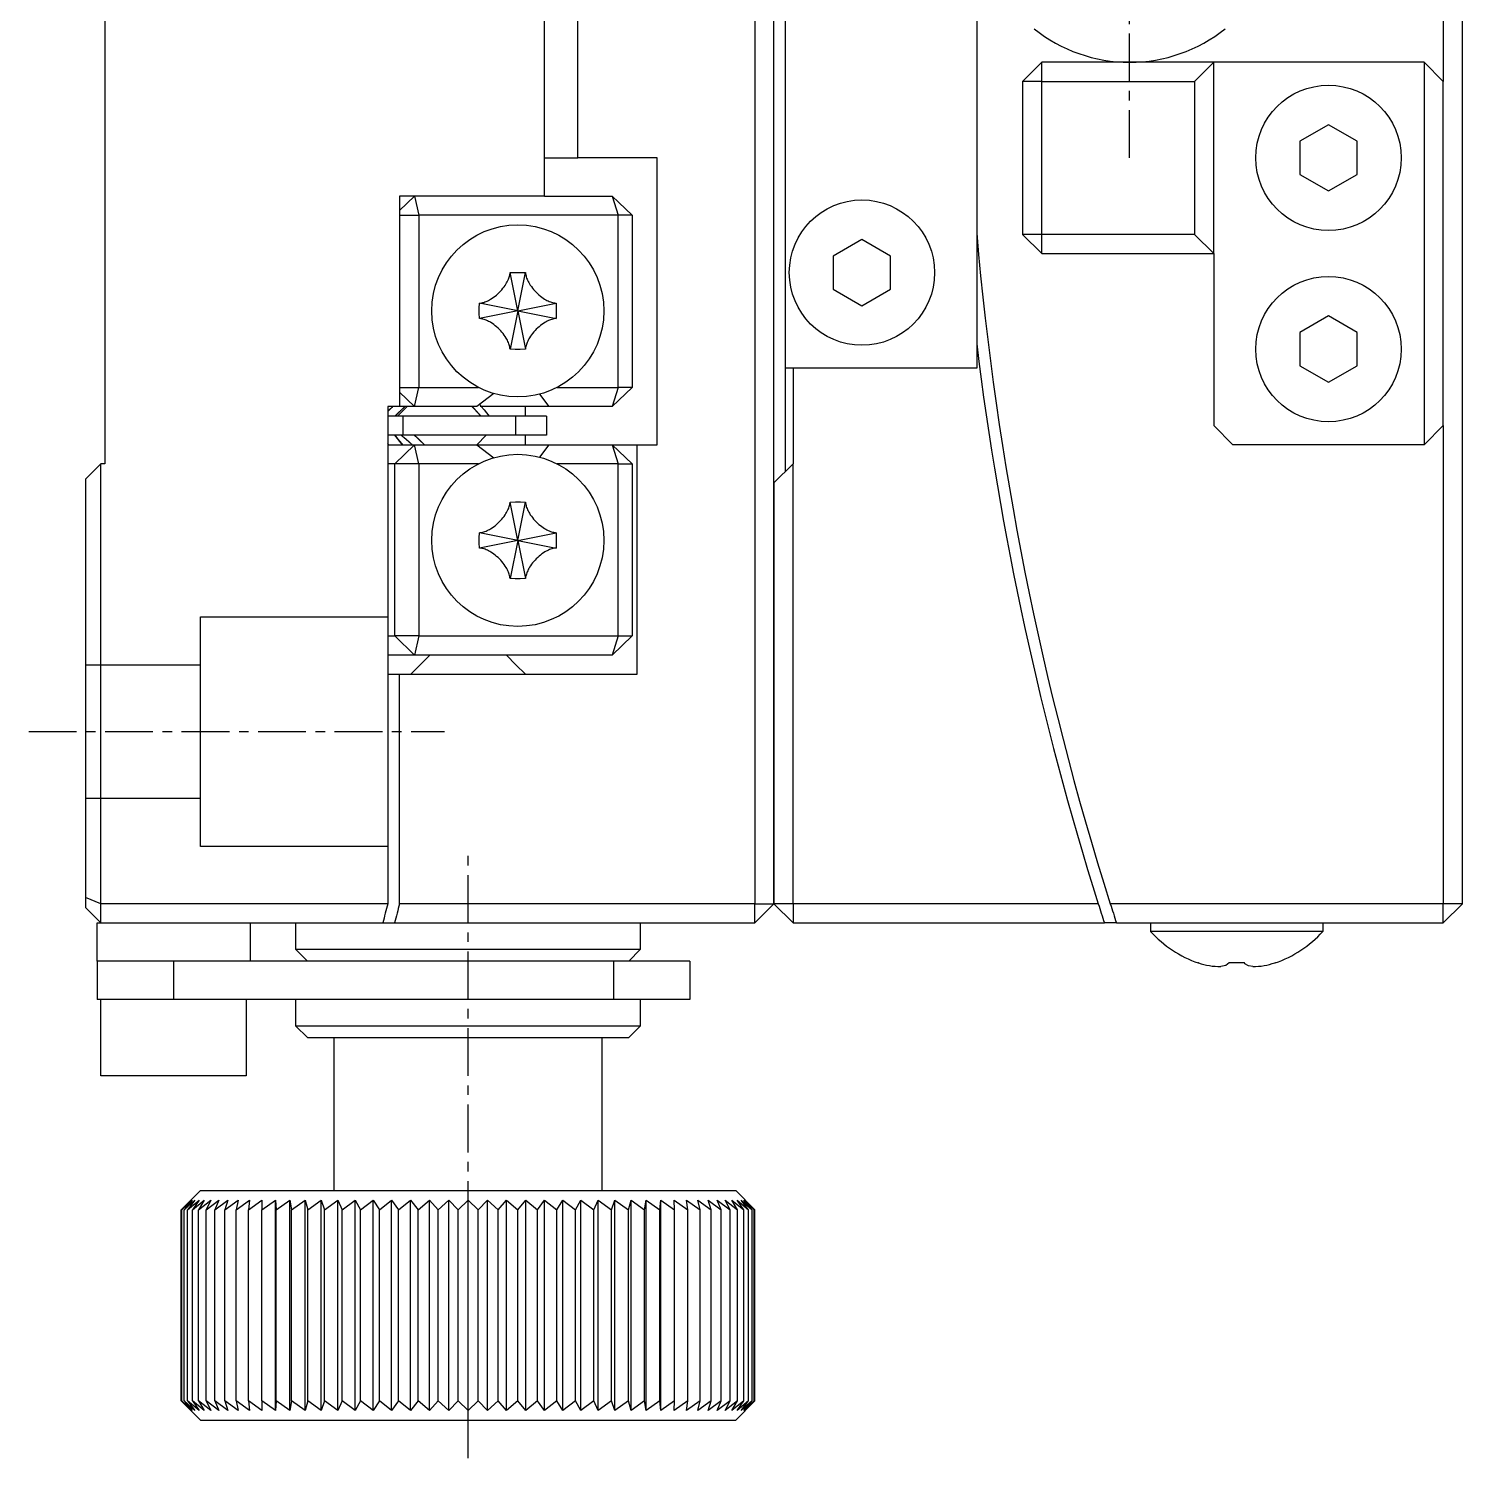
# Model space of a CAD drawing. Extents: x 72 to 479, y 51 to 365.
# Drawn here: x 72.44 to 109.93, y 134.86 to 172.24 of the extents above; entities that cross this region are included whole.
import ezdxf

# ---------------------------------------------------------------- set-up
doc = ezdxf.new("R2010")
doc.units = 0
doc.linetypes.add('CENTER', pattern=[2, 1.25, -0.25, 0.25, -0.25])
doc.layers.get('0').update_dxf_attribs({"linetype": 'CONTINUOUS'})
doc.layers.add('CENTER', color=1, linetype='CENTER')

msp = doc.modelspace()

# ---------------------------------------------------------------- linework, layer by layer
at = {"color": 7, "linetype": 'CONTINUOUS'}
for p, q in [((91.427, 198.362), (91.427, 149.362)), ((109.427, 198.362), (109.427, 170.862)), ((109.927, 149.362), (109.927, 198.362)), ((91.927, 160.362), (91.927, 187.362)), ((74.427, 186.862), (74.427, 160.862)), ((92.227, 163.362), (92.227, 185.862)), ((97.227, 181.862), (97.227, 163.362)), ((85.927, 167.862), (85.927, 179.862)), ((86.794, 168.862), (86.794, 178.862)), ((98.427, 170.862), (98.927, 171.362)), ((103.427, 171.362), (98.927, 171.362)), ((98.927, 170.862), (98.927, 171.362)), ((103.427, 171.362), (102.927, 170.862)), ((103.427, 166.362), (103.427, 171.362)), ((108.927, 171.362), (103.427, 171.362)), ((108.927, 171.362), (108.927, 161.362)), ((109.427, 170.862), (108.927, 171.362)), ((98.427, 170.862), (98.427, 166.862)), ((98.927, 170.862), (98.427, 170.862)), ((98.927, 166.862), (98.927, 170.862)), ((98.927, 170.862), (102.927, 170.862)), ((102.927, 170.862), (102.927, 166.862)), ((109.427, 161.862), (109.427, 170.862)), ((106.427, 169.728), (105.677, 169.295)), ((107.177, 169.295), (106.427, 169.728)), ((105.677, 169.295), (105.677, 168.429)), ((107.177, 168.429), (107.177, 169.295)), ((85.927, 168.862), (86.794, 168.862)), ((88.869, 168.862), (86.794, 168.862)), ((88.869, 161.362), (88.869, 168.862)), ((105.677, 168.429), (106.427, 167.996)), ((106.427, 167.996), (107.177, 168.429)), ((82.522, 167.862), (82.135, 167.485)), ((85.927, 167.862), (82.135, 167.862)), ((82.135, 167.862), (82.135, 162.362)), ((82.522, 167.862), (82.637, 167.362)), ((85.927, 167.862), (87.694, 167.862)), ((88.217, 167.362), (87.694, 167.862)), ((87.694, 167.862), (87.851, 167.362)), ((82.135, 167.362), (82.637, 167.362)), ((87.851, 167.362), (82.637, 167.362)), ((82.637, 167.362), (82.637, 162.862)), ((88.217, 167.362), (87.851, 167.362)), ((87.851, 162.862), (87.851, 167.362)), ((88.217, 167.362), (88.217, 162.862)), ((98.927, 166.862), (98.427, 166.862)), ((98.927, 166.362), (98.427, 166.862)), ((102.927, 166.862), (98.927, 166.862)), ((98.927, 166.362), (98.927, 166.862)), ((103.427, 166.362), (102.927, 166.862)), ((94.227, 166.728), (93.477, 166.295)), ((94.977, 166.295), (94.227, 166.728)), ((93.477, 166.295), (93.477, 165.429)), ((94.977, 165.429), (94.977, 166.295)), ((98.927, 166.362), (103.427, 166.362)), ((103.427, 166.362), (103.427, 161.862)), ((84.982, 165.687), (84.993, 165.716)), ((84.993, 165.716), (85.002, 165.744)), ((85.002, 165.744), (85.011, 165.773)), ((85.011, 165.773), (85.016, 165.796)), ((85.016, 165.796), (85.021, 165.818)), ((85.021, 165.818), (85.024, 165.841)), ((85.024, 165.841), (85.026, 165.864)), ((85.026, 165.864), (85.164, 165.869)), ((85.227, 164.862), (85.026, 165.864)), ((85.164, 165.869), (85.295, 165.869)), ((85.227, 164.862), (85.427, 165.864)), ((85.295, 165.869), (85.427, 165.864)), ((85.427, 165.864), (85.43, 165.835)), ((85.43, 165.835), (85.435, 165.806)), ((85.435, 165.806), (85.442, 165.777)), ((85.442, 165.777), (85.45, 165.749)), ((85.45, 165.749), (85.459, 165.721)), ((85.459, 165.721), (85.469, 165.693)), ((84.706, 165.309), (84.741, 165.343)), ((84.741, 165.343), (84.776, 165.378)), ((84.776, 165.378), (84.808, 165.415)), ((84.808, 165.415), (84.84, 165.452)), ((84.84, 165.452), (84.867, 165.489)), ((84.867, 165.489), (84.894, 165.526)), ((84.894, 165.526), (84.918, 165.564)), ((84.918, 165.564), (84.936, 165.594)), ((84.936, 165.594), (84.953, 165.625)), ((84.953, 165.625), (84.968, 165.656)), ((84.968, 165.656), (84.982, 165.687)), ((85.469, 165.693), (85.483, 165.662)), ((85.483, 165.662), (85.497, 165.632)), ((85.497, 165.632), (85.513, 165.602)), ((85.513, 165.602), (85.53, 165.573)), ((85.53, 165.573), (85.555, 165.533)), ((85.555, 165.533), (85.582, 165.495)), ((85.582, 165.495), (85.61, 165.457)), ((85.61, 165.457), (85.641, 165.42)), ((85.641, 165.42), (85.673, 165.383)), ((85.673, 165.383), (85.707, 165.347)), ((85.707, 165.347), (85.743, 165.313)), ((93.477, 165.429), (94.227, 164.996)), ((94.227, 164.996), (94.977, 165.429)), ((84.22, 164.931), (84.225, 165.062)), ((84.225, 165.062), (84.254, 165.066)), ((85.227, 164.862), (84.225, 165.062)), ((84.254, 165.066), (84.283, 165.071)), ((84.283, 165.071), (84.312, 165.077)), ((84.312, 165.077), (84.34, 165.085)), ((84.34, 165.085), (84.368, 165.094)), ((84.368, 165.094), (84.396, 165.105)), ((84.396, 165.105), (84.427, 165.118)), ((84.427, 165.118), (84.457, 165.133)), ((84.457, 165.133), (84.487, 165.149)), ((84.487, 165.149), (84.516, 165.166)), ((84.516, 165.166), (84.556, 165.191)), ((84.556, 165.191), (84.594, 165.217)), ((84.594, 165.217), (84.632, 165.246)), ((84.632, 165.246), (84.669, 165.276)), ((84.669, 165.276), (84.706, 165.309)), ((85.227, 164.862), (86.228, 165.062)), ((85.743, 165.313), (85.779, 165.281)), ((85.779, 165.281), (85.817, 165.249)), ((85.817, 165.249), (85.853, 165.222)), ((85.853, 165.222), (85.891, 165.195)), ((85.891, 165.195), (85.929, 165.171)), ((85.929, 165.171), (85.959, 165.153)), ((85.959, 165.153), (85.989, 165.136)), ((85.989, 165.136), (86.02, 165.121)), ((86.02, 165.121), (86.052, 165.107)), ((86.052, 165.107), (86.08, 165.096)), ((86.08, 165.096), (86.109, 165.087)), ((86.109, 165.087), (86.138, 165.078)), ((86.138, 165.078), (86.16, 165.073)), ((86.16, 165.073), (86.183, 165.068)), ((86.183, 165.068), (86.205, 165.065)), ((86.205, 165.065), (86.228, 165.062)), ((86.228, 165.062), (86.233, 164.925)), ((84.22, 164.799), (84.22, 164.931)), ((84.225, 164.662), (84.22, 164.799)), ((85.227, 164.862), (84.225, 164.662)), ((84.248, 164.66), (84.225, 164.662)), ((84.271, 164.656), (84.248, 164.66)), ((84.293, 164.652), (84.271, 164.656)), ((84.316, 164.646), (84.293, 164.652)), ((84.345, 164.638), (84.316, 164.646)), ((84.373, 164.628), (84.345, 164.638)), ((84.402, 164.617), (84.373, 164.628)), ((84.433, 164.603), (84.402, 164.617)), ((84.464, 164.588), (84.433, 164.603)), ((84.495, 164.571), (84.464, 164.588)), ((85.227, 164.862), (85.026, 163.861)), ((85.227, 164.862), (85.427, 163.861)), ((85.227, 164.862), (86.228, 164.662)), ((85.996, 164.592), (85.967, 164.576)), ((86.027, 164.606), (85.996, 164.592)), ((86.058, 164.619), (86.027, 164.606)), ((86.085, 164.63), (86.058, 164.619)), ((86.114, 164.639), (86.085, 164.63)), ((86.142, 164.647), (86.114, 164.639)), ((86.171, 164.654), (86.142, 164.647)), ((86.199, 164.659), (86.171, 164.654)), ((86.228, 164.662), (86.199, 164.659)), ((86.233, 164.794), (86.228, 164.662)), ((86.233, 164.925), (86.233, 164.794)), ((106.427, 164.728), (105.677, 164.295)), ((107.177, 164.295), (106.427, 164.728)), ((84.525, 164.554), (84.495, 164.571)), ((84.563, 164.529), (84.525, 164.554)), ((84.6, 164.503), (84.563, 164.529)), ((84.637, 164.475), (84.6, 164.503)), ((84.674, 164.444), (84.637, 164.475)), ((84.711, 164.411), (84.674, 164.444)), ((84.746, 164.377), (84.711, 164.411)), ((84.78, 164.342), (84.746, 164.377)), ((84.813, 164.305), (84.78, 164.342)), ((84.843, 164.267), (84.813, 164.305)), ((84.872, 164.23), (84.843, 164.267)), ((84.898, 164.191), (84.872, 164.23)), ((85.586, 164.236), (85.56, 164.198)), ((85.614, 164.272), (85.586, 164.236)), ((85.645, 164.31), (85.614, 164.272)), ((85.678, 164.346), (85.645, 164.31)), ((85.712, 164.382), (85.678, 164.346)), ((85.747, 164.415), (85.712, 164.382)), ((85.784, 164.448), (85.747, 164.415)), ((85.822, 164.479), (85.784, 164.448)), ((85.859, 164.507), (85.822, 164.479)), ((85.898, 164.534), (85.859, 164.507)), ((85.937, 164.559), (85.898, 164.534)), ((85.967, 164.576), (85.937, 164.559)), ((105.677, 164.295), (105.677, 163.429)), ((107.177, 163.429), (107.177, 164.295)), ((84.923, 164.152), (84.898, 164.191)), ((84.94, 164.122), (84.923, 164.152)), ((84.956, 164.093), (84.94, 164.122)), ((84.971, 164.062), (84.956, 164.093)), ((84.984, 164.031), (84.971, 164.062)), ((84.995, 164.004), (84.984, 164.031)), ((85.004, 163.975), (84.995, 164.004)), ((85.012, 163.947), (85.004, 163.975)), ((85.018, 163.918), (85.012, 163.947)), ((85.023, 163.89), (85.018, 163.918)), ((85.026, 163.861), (85.023, 163.89)), ((85.158, 163.856), (85.026, 163.861)), ((85.29, 163.856), (85.158, 163.856)), ((85.427, 163.861), (85.29, 163.856)), ((85.429, 163.884), (85.427, 163.861)), ((85.433, 163.906), (85.429, 163.884)), ((85.437, 163.929), (85.433, 163.906)), ((85.443, 163.951), (85.437, 163.929)), ((85.451, 163.98), (85.443, 163.951)), ((85.461, 164.009), (85.451, 163.98)), ((85.472, 164.037), (85.461, 164.009)), ((85.486, 164.069), (85.472, 164.037)), ((85.501, 164.1), (85.486, 164.069)), ((85.518, 164.13), (85.501, 164.1)), ((85.535, 164.16), (85.518, 164.13)), ((85.56, 164.198), (85.535, 164.16)), ((92.227, 160.662), (92.227, 163.362)), ((97.227, 163.362), (92.227, 163.362)), ((92.427, 163.362), (92.427, 160.862)), ((105.677, 163.429), (106.427, 162.996)), ((106.427, 162.996), (107.177, 163.429)), ((82.135, 162.862), (82.637, 162.862)), ((82.135, 162.74), (82.522, 162.362)), ((82.522, 162.362), (82.637, 162.862)), ((82.637, 162.862), (84.196, 162.862)), ((86.257, 162.862), (87.851, 162.862)), ((88.217, 162.862), (87.694, 162.362)), ((87.851, 162.862), (87.694, 162.362)), ((88.217, 162.862), (87.851, 162.862)), ((81.825, 162.362), (81.825, 149.362)), ((82.135, 162.362), (81.825, 162.362)), ((82.085, 162.112), (82.332, 162.362)), ((82.522, 162.362), (82.135, 162.362)), ((84.16, 162.362), (82.522, 162.362)), ((84.601, 162.702), (84.16, 162.362)), ((84.225, 162.412), (84.27, 162.362)), ((86.052, 162.362), (84.243, 162.362)), ((84.27, 162.362), (84.345, 162.277)), ((85.427, 162.112), (85.427, 162.362)), ((86.052, 162.362), (85.802, 162.687)), ((87.694, 162.362), (86.052, 162.362)), ((82.223, 162.112), (81.825, 162.112)), ((85.168, 162.112), (82.223, 162.112)), ((84.345, 162.277), (84.411, 162.197)), ((84.411, 162.197), (84.475, 162.112)), ((85.977, 162.112), (85.168, 162.112)), ((85.977, 162.112), (85.977, 161.612)), ((82.223, 161.612), (81.825, 161.612)), ((82.078, 161.524), (82.011, 161.612)), ((85.168, 161.612), (82.223, 161.612)), ((84.401, 161.612), (84.155, 161.362)), ((85.977, 161.612), (85.168, 161.612)), ((85.427, 161.362), (85.427, 161.612)), ((103.927, 161.362), (103.427, 161.862)), ((109.427, 161.862), (108.927, 161.362)), ((109.427, 161.862), (109.427, 149.362)), ((81.858, 161.362), (81.825, 161.395)), ((81.825, 161.362), (82.522, 161.362)), ((82.522, 161.362), (82.01, 160.862)), ((82.145, 161.443), (82.078, 161.524)), ((82.216, 161.362), (82.145, 161.443)), ((82.522, 161.362), (84.16, 161.362)), ((82.637, 160.862), (82.522, 161.362)), ((84.16, 161.362), (84.601, 161.023)), ((84.16, 161.362), (86.052, 161.362)), ((85.802, 161.037), (86.052, 161.362)), ((86.052, 161.362), (87.694, 161.362)), ((87.694, 161.362), (88.35, 161.362)), ((87.694, 161.362), (88.217, 160.862)), ((87.694, 161.362), (87.851, 160.862)), ((88.35, 161.362), (88.869, 161.362)), ((88.35, 155.362), (88.35, 161.362)), ((108.927, 161.362), (103.927, 161.362)), ((74.327, 160.862), (73.927, 160.462)), ((74.327, 149.362), (74.327, 160.862)), ((74.427, 160.862), (74.327, 160.862)), ((82.01, 160.862), (81.825, 160.862)), ((82.637, 160.862), (82.01, 160.862)), ((82.01, 156.362), (82.01, 160.862)), ((84.196, 160.862), (82.637, 160.862)), ((82.637, 160.862), (82.637, 156.362)), ((87.851, 160.862), (86.257, 160.862)), ((87.851, 160.862), (88.217, 160.862)), ((87.851, 156.362), (87.851, 160.862)), ((88.217, 160.862), (88.217, 156.362)), ((92.427, 160.862), (91.927, 160.362)), ((92.427, 149.362), (92.427, 160.862)), ((73.927, 160.462), (73.927, 149.528)), ((91.927, 149.362), (91.927, 160.362)), ((91.927, 160.362), (91.927, 149.362)), ((84.982, 159.687), (84.993, 159.716)), ((84.993, 159.716), (85.002, 159.744)), ((85.002, 159.744), (85.011, 159.773)), ((85.011, 159.773), (85.016, 159.796)), ((85.016, 159.796), (85.021, 159.818)), ((85.021, 159.818), (85.024, 159.841)), ((85.024, 159.841), (85.026, 159.864)), ((85.026, 159.864), (85.164, 159.869)), ((85.227, 158.862), (85.026, 159.864)), ((85.164, 159.869), (85.295, 159.869)), ((85.227, 158.862), (85.427, 159.864)), ((85.295, 159.869), (85.427, 159.864)), ((85.427, 159.864), (85.43, 159.835)), ((85.43, 159.835), (85.435, 159.806)), ((85.435, 159.806), (85.442, 159.777)), ((85.442, 159.777), (85.45, 159.749)), ((85.45, 159.749), (85.459, 159.721)), ((85.459, 159.721), (85.469, 159.693)), ((84.706, 159.309), (84.741, 159.343)), ((84.741, 159.343), (84.776, 159.378)), ((84.776, 159.378), (84.808, 159.415)), ((84.808, 159.415), (84.84, 159.452)), ((84.84, 159.452), (84.867, 159.489)), ((84.867, 159.489), (84.894, 159.526)), ((84.894, 159.526), (84.918, 159.564)), ((84.918, 159.564), (84.936, 159.594)), ((84.936, 159.594), (84.953, 159.625)), ((84.953, 159.625), (84.968, 159.656)), ((84.968, 159.656), (84.982, 159.687)), ((85.469, 159.693), (85.483, 159.662)), ((85.483, 159.662), (85.497, 159.632)), ((85.497, 159.632), (85.513, 159.602)), ((85.513, 159.602), (85.53, 159.573)), ((85.53, 159.573), (85.555, 159.533)), ((85.555, 159.533), (85.582, 159.495)), ((85.582, 159.495), (85.61, 159.457)), ((85.61, 159.457), (85.641, 159.42)), ((85.641, 159.42), (85.673, 159.383)), ((85.673, 159.383), (85.707, 159.347)), ((85.707, 159.347), (85.743, 159.313)), ((84.22, 158.931), (84.225, 159.062)), ((84.225, 159.062), (84.254, 159.066)), ((85.227, 158.862), (84.225, 159.062)), ((84.254, 159.066), (84.283, 159.071)), ((84.283, 159.071), (84.312, 159.077)), ((84.312, 159.077), (84.34, 159.085)), ((84.34, 159.085), (84.368, 159.094)), ((84.368, 159.094), (84.396, 159.105)), ((84.396, 159.105), (84.427, 159.118)), ((84.427, 159.118), (84.457, 159.133)), ((84.457, 159.133), (84.487, 159.149)), ((84.487, 159.149), (84.516, 159.166)), ((84.516, 159.166), (84.556, 159.191)), ((84.556, 159.191), (84.594, 159.217)), ((84.594, 159.217), (84.632, 159.246)), ((84.632, 159.246), (84.669, 159.276)), ((84.669, 159.276), (84.706, 159.309)), ((85.227, 158.862), (86.228, 159.062)), ((85.743, 159.313), (85.779, 159.281)), ((85.779, 159.281), (85.817, 159.249)), ((85.817, 159.249), (85.853, 159.222)), ((85.853, 159.222), (85.891, 159.195)), ((85.891, 159.195), (85.929, 159.171)), ((85.929, 159.171), (85.959, 159.153)), ((85.959, 159.153), (85.989, 159.136)), ((85.989, 159.136), (86.02, 159.121)), ((86.02, 159.121), (86.052, 159.107)), ((86.052, 159.107), (86.08, 159.096)), ((86.08, 159.096), (86.109, 159.087)), ((86.109, 159.087), (86.138, 159.078)), ((86.138, 159.078), (86.16, 159.073)), ((86.16, 159.073), (86.183, 159.068)), ((86.183, 159.068), (86.205, 159.065)), ((86.205, 159.065), (86.228, 159.062)), ((86.228, 159.062), (86.233, 158.925)), ((84.22, 158.799), (84.22, 158.931)), ((84.225, 158.662), (84.22, 158.799)), ((85.227, 158.862), (84.225, 158.662)), ((84.248, 158.66), (84.225, 158.662)), ((84.271, 158.656), (84.248, 158.66)), ((84.293, 158.652), (84.271, 158.656)), ((84.316, 158.646), (84.293, 158.652)), ((84.345, 158.638), (84.316, 158.646)), ((84.373, 158.628), (84.345, 158.638)), ((84.402, 158.617), (84.373, 158.628)), ((84.433, 158.603), (84.402, 158.617)), ((84.464, 158.588), (84.433, 158.603)), ((84.495, 158.571), (84.464, 158.588)), ((85.227, 158.862), (85.026, 157.861)), ((85.227, 158.862), (85.427, 157.861)), ((85.227, 158.862), (86.228, 158.662)), ((85.996, 158.592), (85.967, 158.576)), ((86.027, 158.606), (85.996, 158.592)), ((86.058, 158.619), (86.027, 158.606)), ((86.085, 158.63), (86.058, 158.619)), ((86.114, 158.639), (86.085, 158.63)), ((86.142, 158.647), (86.114, 158.639)), ((86.171, 158.654), (86.142, 158.647)), ((86.199, 158.659), (86.171, 158.654)), ((86.228, 158.662), (86.199, 158.659)), ((86.233, 158.794), (86.228, 158.662)), ((86.233, 158.925), (86.233, 158.794)), ((84.525, 158.554), (84.495, 158.571)), ((84.563, 158.529), (84.525, 158.554)), ((84.6, 158.503), (84.563, 158.529)), ((84.637, 158.475), (84.6, 158.503)), ((84.674, 158.444), (84.637, 158.475)), ((84.711, 158.411), (84.674, 158.444)), ((84.746, 158.377), (84.711, 158.411)), ((84.78, 158.342), (84.746, 158.377)), ((84.813, 158.305), (84.78, 158.342)), ((84.843, 158.267), (84.813, 158.305)), ((84.872, 158.23), (84.843, 158.267)), ((84.898, 158.191), (84.872, 158.23)), ((85.586, 158.236), (85.56, 158.198)), ((85.614, 158.272), (85.586, 158.236)), ((85.645, 158.31), (85.614, 158.272)), ((85.678, 158.346), (85.645, 158.31)), ((85.712, 158.382), (85.678, 158.346)), ((85.747, 158.415), (85.712, 158.382)), ((85.784, 158.448), (85.747, 158.415)), ((85.822, 158.479), (85.784, 158.448)), ((85.859, 158.507), (85.822, 158.479)), ((85.898, 158.534), (85.859, 158.507)), ((85.937, 158.559), (85.898, 158.534)), ((85.967, 158.576), (85.937, 158.559)), ((84.923, 158.152), (84.898, 158.191)), ((84.94, 158.122), (84.923, 158.152)), ((84.956, 158.093), (84.94, 158.122)), ((84.971, 158.062), (84.956, 158.093)), ((84.984, 158.031), (84.971, 158.062)), ((84.995, 158.004), (84.984, 158.031)), ((85.004, 157.975), (84.995, 158.004)), ((85.012, 157.947), (85.004, 157.975)), ((85.018, 157.918), (85.012, 157.947)), ((85.023, 157.89), (85.018, 157.918)), ((85.026, 157.861), (85.023, 157.89)), ((85.158, 157.856), (85.026, 157.861)), ((85.29, 157.856), (85.158, 157.856)), ((85.427, 157.861), (85.29, 157.856)), ((85.429, 157.884), (85.427, 157.861)), ((85.433, 157.906), (85.429, 157.884)), ((85.437, 157.929), (85.433, 157.906)), ((85.443, 157.951), (85.437, 157.929)), ((85.451, 157.98), (85.443, 157.951)), ((85.461, 158.009), (85.451, 157.98)), ((85.472, 158.037), (85.461, 158.009)), ((85.486, 158.069), (85.472, 158.037)), ((85.501, 158.1), (85.486, 158.069)), ((85.518, 158.13), (85.501, 158.1)), ((85.535, 158.16), (85.518, 158.13)), ((85.56, 158.198), (85.535, 158.16)), ((81.825, 156.362), (82.01, 156.362)), ((82.637, 156.362), (82.01, 156.362)), ((82.01, 156.362), (82.522, 155.862)), ((82.637, 156.362), (82.522, 155.862)), ((82.637, 156.362), (87.851, 156.362)), ((87.851, 156.362), (87.694, 155.862)), ((87.694, 155.862), (88.217, 156.362)), ((87.851, 156.362), (88.217, 156.362)), ((82.522, 155.862), (81.825, 155.862)), ((82.428, 155.362), (82.678, 155.612)), ((87.694, 155.862), (82.522, 155.862)), ((82.678, 155.612), (82.928, 155.862)), ((84.928, 155.862), (85.178, 155.612)), ((84.936, 155.862), (84.936, 155.854)), ((85.178, 155.612), (85.428, 155.362)), ((81.825, 155.362), (82.135, 155.362)), ((82.135, 149.362), (82.135, 155.362)), ((82.135, 155.362), (88.35, 155.362)), ((73.927, 149.528), (73.927, 149.262)), ((74.327, 149.362), (73.927, 149.528)), ((74.327, 148.862), (73.927, 149.262)), ((81.825, 149.362), (74.327, 149.362)), ((74.327, 148.862), (74.327, 149.362)), ((91.427, 149.362), (82.135, 149.362)), ((91.427, 148.862), (91.927, 149.362)), ((91.427, 149.362), (91.927, 149.362)), ((91.427, 148.862), (91.427, 149.362)), ((92.427, 148.862), (91.927, 149.362)), ((92.427, 149.362), (91.927, 149.362)), ((100.406, 149.362), (92.427, 149.362)), ((92.427, 149.362), (92.427, 148.862)), ((109.427, 149.362), (100.721, 149.362)), ((109.927, 149.362), (109.427, 148.862)), ((109.927, 149.362), (109.427, 149.362)), ((109.427, 148.862), (109.427, 149.362)), ((74.227, 147.862), (74.227, 148.862)), ((74.227, 148.862), (74.327, 148.862)), ((74.327, 148.862), (81.697, 148.862)), ((78.227, 148.862), (78.227, 147.862)), ((79.427, 148.162), (79.427, 148.862)), ((81.697, 148.862), (82.006, 148.862)), ((82.006, 148.862), (91.427, 148.862)), ((88.427, 148.862), (88.427, 148.162)), ((92.427, 148.862), (100.566, 148.862)), ((100.881, 148.862), (100.566, 148.862)), ((100.881, 148.862), (109.427, 148.862)), ((101.777, 148.633), (101.777, 148.862)), ((106.277, 148.862), (106.277, 148.633)), ((104.027, 148.633), (101.777, 148.633)), ((106.277, 148.633), (104.027, 148.633)), ((83.927, 148.162), (79.427, 148.162)), ((79.727, 147.862), (79.427, 148.162)), ((88.427, 148.162), (83.927, 148.162)), ((88.427, 148.162), (88.127, 147.862)), ((74.227, 147.862), (74.227, 146.862)), ((76.227, 147.862), (74.227, 147.862)), ((87.727, 147.862), (76.227, 147.862)), ((89.727, 147.862), (87.727, 147.862)), ((89.727, 147.862), (89.727, 146.862)), ((103.025, 147.818), (103.02, 147.813)), ((103.74, 147.747), (103.613, 147.722)), ((103.826, 147.818), (103.74, 147.747)), ((103.958, 147.814), (103.826, 147.818)), ((104.09, 147.814), (103.958, 147.814)), ((104.227, 147.818), (104.09, 147.814)), ((104.243, 147.789), (104.227, 147.818)), ((104.335, 147.74), (104.243, 147.789)), ((104.445, 147.722), (104.335, 147.74)), ((105.034, 147.813), (105.028, 147.818)), ((76.227, 146.862), (74.227, 146.862)), ((74.327, 144.862), (74.327, 146.862)), ((87.727, 146.862), (76.227, 146.862)), ((78.127, 146.862), (78.127, 144.862)), ((79.427, 146.162), (79.427, 146.862)), ((89.727, 146.862), (87.727, 146.862)), ((88.427, 146.862), (88.427, 146.162)), ((83.927, 146.162), (79.427, 146.162)), ((79.727, 145.862), (79.427, 146.162)), ((79.727, 145.862), (83.927, 145.862)), ((80.427, 141.862), (80.427, 145.862)), ((88.427, 146.162), (83.927, 146.162)), ((83.927, 145.862), (88.127, 145.862)), ((87.427, 145.862), (87.427, 141.862)), ((88.427, 146.162), (88.127, 145.862)), ((78.127, 144.862), (74.327, 144.862)), ((76.427, 141.362), (76.927, 141.862)), ((76.927, 141.862), (90.927, 141.862)), ((90.927, 141.862), (91.427, 141.362)), ((76.427, 141.362), (76.68, 141.611)), ((76.427, 136.362), (76.427, 141.362)), ((76.445, 141.362), (76.715, 141.611)), ((76.68, 141.611), (76.445, 141.362)), ((76.445, 136.362), (76.445, 141.362)), ((76.5, 141.362), (76.786, 141.611)), ((76.715, 141.611), (76.5, 141.362)), ((76.5, 136.362), (76.5, 141.362)), ((76.591, 141.362), (76.891, 141.611)), ((76.786, 141.611), (76.591, 141.362)), ((76.591, 136.362), (76.591, 141.362)), ((76.717, 141.362), (77.03, 141.611)), ((76.891, 141.611), (76.717, 141.362)), ((76.717, 136.362), (76.717, 141.362)), ((76.879, 141.362), (77.203, 141.611)), ((77.03, 141.611), (76.879, 141.362)), ((76.879, 136.362), (76.879, 141.362)), ((77.075, 141.362), (77.409, 141.611)), ((77.203, 141.611), (77.075, 141.362)), ((77.075, 136.362), (77.075, 141.362)), ((77.305, 141.362), (77.647, 141.611)), ((77.409, 141.611), (77.305, 141.362)), ((77.305, 136.362), (77.305, 141.362)), ((77.566, 141.362), (77.915, 141.611)), ((77.647, 141.611), (77.566, 141.362)), ((77.566, 136.362), (77.566, 141.362)), ((77.859, 141.362), (78.213, 141.611)), ((77.915, 141.611), (77.859, 141.362)), ((77.859, 136.362), (77.859, 141.362)), ((78.181, 141.362), (78.538, 141.611)), ((78.213, 141.611), (78.181, 141.362)), ((78.181, 136.362), (78.181, 141.362)), ((78.532, 141.362), (78.89, 141.611)), ((78.538, 141.611), (78.532, 141.362)), ((78.532, 136.362), (78.532, 141.362)), ((78.89, 136.114), (78.89, 141.611)), ((78.89, 141.611), (78.908, 141.362)), ((78.908, 141.362), (79.266, 141.611)), ((78.908, 136.362), (78.908, 141.362)), ((79.266, 136.114), (79.266, 141.611)), ((79.266, 141.611), (79.309, 141.362)), ((79.309, 141.362), (79.665, 141.611)), ((79.309, 136.362), (79.309, 141.362)), ((79.665, 136.114), (79.665, 141.611)), ((79.665, 141.611), (79.733, 141.362)), ((79.733, 141.362), (80.084, 141.611)), ((79.733, 136.362), (79.733, 141.362)), ((80.084, 136.114), (80.084, 141.611)), ((80.084, 141.611), (80.177, 141.362)), ((80.177, 141.362), (80.522, 141.611)), ((80.177, 136.362), (80.177, 141.362)), ((80.522, 136.114), (80.522, 141.611)), ((80.522, 141.611), (80.639, 141.362)), ((80.639, 141.362), (80.977, 141.611)), ((80.639, 136.362), (80.639, 141.362)), ((80.977, 136.114), (80.977, 141.611)), ((80.977, 141.611), (81.117, 141.362)), ((81.117, 141.362), (81.447, 141.611)), ((81.117, 136.362), (81.117, 141.362)), ((81.447, 136.114), (81.447, 141.611)), ((81.447, 141.611), (81.609, 141.362)), ((81.609, 141.362), (81.928, 141.611)), ((81.609, 136.362), (81.609, 141.362)), ((81.928, 136.114), (81.928, 141.611)), ((81.928, 141.611), (82.112, 141.362)), ((82.112, 141.362), (82.419, 141.611)), ((82.112, 136.362), (82.112, 141.362)), ((82.419, 136.114), (82.419, 141.611)), ((82.419, 141.611), (82.624, 141.362)), ((82.624, 141.362), (82.918, 141.611)), ((82.624, 136.362), (82.624, 141.362)), ((82.918, 136.114), (82.918, 141.611)), ((82.918, 141.611), (83.143, 141.362)), ((83.143, 141.362), (83.421, 141.611)), ((83.143, 136.362), (83.143, 141.362)), ((83.421, 136.114), (83.421, 141.611)), ((83.421, 141.611), (83.665, 141.362)), ((83.665, 141.362), (83.927, 141.611)), ((83.665, 136.362), (83.665, 141.362)), ((83.927, 136.114), (83.927, 141.611)), ((83.927, 141.611), (84.188, 141.362)), ((84.188, 141.362), (84.433, 141.611)), ((84.188, 136.362), (84.188, 141.362)), ((84.433, 136.114), (84.433, 141.611)), ((84.433, 141.611), (84.711, 141.362)), ((84.711, 141.362), (84.936, 141.611)), ((84.711, 136.362), (84.711, 141.362)), ((84.936, 136.114), (84.936, 141.611)), ((84.936, 141.611), (85.229, 141.362)), ((85.229, 141.362), (85.434, 141.611)), ((85.229, 136.362), (85.229, 141.362)), ((85.434, 136.114), (85.434, 141.611)), ((85.434, 141.611), (85.741, 141.362)), ((85.741, 141.362), (85.925, 141.611)), ((85.741, 136.362), (85.741, 141.362)), ((85.925, 136.114), (85.925, 141.611)), ((85.925, 141.611), (86.244, 141.362)), ((86.244, 141.362), (86.407, 141.611)), ((86.244, 136.362), (86.244, 141.362)), ((86.407, 136.114), (86.407, 141.611)), ((86.407, 141.611), (86.736, 141.362)), ((86.736, 141.362), (86.876, 141.611)), ((86.736, 136.362), (86.736, 141.362)), ((86.876, 136.114), (86.876, 141.611)), ((86.876, 141.611), (87.215, 141.362)), ((87.215, 141.362), (87.331, 141.611)), ((87.215, 136.362), (87.215, 141.362)), ((87.331, 136.114), (87.331, 141.611)), ((87.331, 141.611), (87.677, 141.362)), ((87.677, 141.362), (87.769, 141.611)), ((87.677, 136.362), (87.677, 141.362)), ((87.769, 136.114), (87.769, 141.611)), ((87.769, 141.611), (88.121, 141.362)), ((88.121, 141.362), (88.189, 141.611)), ((88.121, 136.362), (88.121, 141.362)), ((88.189, 136.114), (88.189, 141.611)), ((88.189, 141.611), (88.544, 141.362)), ((88.544, 141.362), (88.588, 141.611)), ((88.544, 136.362), (88.544, 141.362)), ((88.588, 136.114), (88.588, 141.611)), ((88.588, 141.611), (88.945, 141.362)), ((88.945, 141.362), (88.964, 141.611)), ((88.945, 136.362), (88.945, 141.362)), ((88.964, 136.114), (88.964, 141.611)), ((88.964, 141.611), (89.322, 141.362)), ((89.316, 141.611), (89.672, 141.362)), ((89.322, 141.362), (89.316, 141.611)), ((89.322, 136.362), (89.322, 141.362)), ((89.641, 141.611), (89.994, 141.362)), ((89.672, 141.362), (89.641, 141.611)), ((89.672, 136.362), (89.672, 141.362)), ((89.938, 141.611), (90.287, 141.362)), ((89.994, 141.362), (89.938, 141.611)), ((89.994, 136.362), (89.994, 141.362)), ((90.207, 141.611), (90.549, 141.362)), ((90.287, 141.362), (90.207, 141.611)), ((90.287, 136.362), (90.287, 141.362)), ((90.444, 141.611), (90.778, 141.362)), ((90.549, 141.362), (90.444, 141.611)), ((90.549, 136.362), (90.549, 141.362)), ((90.65, 141.611), (90.974, 141.362)), ((90.778, 141.362), (90.65, 141.611)), ((90.778, 136.362), (90.778, 141.362)), ((90.823, 141.611), (91.136, 141.362)), ((90.974, 141.362), (90.823, 141.611)), ((90.963, 141.611), (91.263, 141.362)), ((91.136, 141.362), (90.963, 141.611)), ((90.974, 136.362), (90.974, 141.362)), ((91.068, 141.611), (91.354, 141.362)), ((91.263, 141.362), (91.068, 141.611)), ((91.136, 136.362), (91.136, 141.362)), ((91.138, 141.611), (91.408, 141.362)), ((91.354, 141.362), (91.138, 141.611)), ((91.174, 141.611), (91.427, 141.362)), ((91.408, 141.362), (91.174, 141.611)), ((91.263, 136.362), (91.263, 141.362)), ((91.354, 136.362), (91.354, 141.362)), ((91.408, 136.362), (91.408, 141.362)), ((91.427, 136.362), (91.427, 141.362)), ((76.927, 135.862), (76.427, 136.362)), ((76.68, 136.114), (76.427, 136.362)), ((76.445, 136.362), (76.68, 136.114)), ((76.715, 136.114), (76.445, 136.362)), ((76.5, 136.362), (76.715, 136.114)), ((76.786, 136.114), (76.5, 136.362)), ((76.591, 136.362), (76.786, 136.114)), ((76.891, 136.114), (76.591, 136.362)), ((76.717, 136.362), (76.891, 136.114)), ((77.03, 136.114), (76.717, 136.362)), ((76.879, 136.362), (77.03, 136.114)), ((77.203, 136.114), (76.879, 136.362)), ((77.075, 136.362), (77.203, 136.114)), ((77.409, 136.114), (77.075, 136.362)), ((77.305, 136.362), (77.409, 136.114)), ((77.647, 136.114), (77.305, 136.362)), ((77.915, 136.114), (77.566, 136.362)), ((77.566, 136.362), (77.647, 136.114)), ((77.859, 136.362), (77.915, 136.114)), ((78.213, 136.114), (77.859, 136.362)), ((78.181, 136.362), (78.213, 136.114)), ((78.538, 136.114), (78.181, 136.362)), ((78.532, 136.362), (78.538, 136.114)), ((78.89, 136.114), (78.532, 136.362)), ((78.908, 136.362), (78.89, 136.114)), ((79.266, 136.114), (78.908, 136.362)), ((79.309, 136.362), (79.266, 136.114)), ((79.665, 136.114), (79.309, 136.362)), ((79.733, 136.362), (79.665, 136.114)), ((80.084, 136.114), (79.733, 136.362)), ((80.177, 136.362), (80.084, 136.114)), ((80.522, 136.114), (80.177, 136.362)), ((80.639, 136.362), (80.522, 136.114)), ((80.977, 136.114), (80.639, 136.362)), ((81.117, 136.362), (80.977, 136.114)), ((81.447, 136.114), (81.117, 136.362)), ((81.609, 136.362), (81.447, 136.114)), ((81.928, 136.114), (81.609, 136.362)), ((82.112, 136.362), (81.928, 136.114)), ((82.419, 136.114), (82.112, 136.362)), ((82.624, 136.362), (82.419, 136.114)), ((82.918, 136.114), (82.624, 136.362)), ((83.143, 136.362), (82.918, 136.114)), ((83.421, 136.114), (83.143, 136.362)), ((83.665, 136.362), (83.421, 136.114)), ((83.927, 136.114), (83.665, 136.362)), ((84.188, 136.362), (83.927, 136.114)), ((84.433, 136.114), (84.188, 136.362)), ((84.711, 136.362), (84.433, 136.114)), ((84.936, 136.114), (84.711, 136.362)), ((85.229, 136.362), (84.936, 136.114)), ((85.434, 136.114), (85.229, 136.362)), ((85.741, 136.362), (85.434, 136.114)), ((85.925, 136.114), (85.741, 136.362)), ((86.244, 136.362), (85.925, 136.114)), ((86.407, 136.114), (86.244, 136.362)), ((86.736, 136.362), (86.407, 136.114)), ((86.876, 136.114), (86.736, 136.362)), ((87.215, 136.362), (86.876, 136.114)), ((87.331, 136.114), (87.215, 136.362)), ((87.677, 136.362), (87.331, 136.114)), ((87.769, 136.114), (87.677, 136.362)), ((88.121, 136.362), (87.769, 136.114)), ((88.189, 136.114), (88.121, 136.362)), ((88.544, 136.362), (88.189, 136.114)), ((88.588, 136.114), (88.544, 136.362)), ((88.945, 136.362), (88.588, 136.114)), ((88.964, 136.114), (88.945, 136.362)), ((89.322, 136.362), (88.964, 136.114)), ((89.316, 136.114), (89.322, 136.362)), ((89.672, 136.362), (89.316, 136.114)), ((89.641, 136.114), (89.672, 136.362)), ((89.994, 136.362), (89.641, 136.114)), ((89.938, 136.114), (89.994, 136.362)), ((90.287, 136.362), (89.938, 136.114)), ((90.207, 136.114), (90.287, 136.362)), ((90.549, 136.362), (90.207, 136.114)), ((90.444, 136.114), (90.549, 136.362)), ((90.778, 136.362), (90.444, 136.114)), ((90.65, 136.114), (90.778, 136.362)), ((90.974, 136.362), (90.65, 136.114)), ((90.823, 136.114), (90.974, 136.362)), ((91.136, 136.362), (90.823, 136.114)), ((91.427, 136.362), (90.927, 135.862)), ((90.963, 136.114), (91.136, 136.362)), ((91.263, 136.362), (90.963, 136.114)), ((91.068, 136.114), (91.263, 136.362)), ((91.354, 136.362), (91.068, 136.114)), ((91.138, 136.114), (91.354, 136.362)), ((91.408, 136.362), (91.138, 136.114)), ((91.174, 136.114), (91.408, 136.362)), ((91.427, 136.362), (91.174, 136.114)), ((76.927, 135.862), (90.927, 135.862))]:
    msp.add_line(p, q, dxfattribs=at)
at = {"color": 3, "linetype": 'CONTINUOUS'}
for p, q in [((82.223, 162.112), (82.223, 161.612)), ((85.168, 162.112), (85.168, 161.612)), ((76.927, 150.862), (76.927, 156.862)), ((76.927, 156.862), (81.825, 156.862)), ((73.927, 155.612), (76.927, 155.612)), ((76.927, 152.112), (73.927, 152.112)), ((81.825, 150.862), (76.927, 150.862)), ((76.227, 147.862), (76.227, 146.862)), ((87.727, 147.862), (87.727, 146.862))]:
    msp.add_line(p, q, dxfattribs=at)
for points in [[(81.825, 162.237, 0), (81.826, 162.238, 0), (81.827, 162.239, 0), (81.828, 162.24, 0), (81.829, 162.241, 0), (81.83, 162.241, 0), (81.831, 162.242, 0), (81.832, 162.243, 0), (81.834, 162.244, 0), (81.835, 162.245, 0), (81.835, 162.246, 0), (81.837, 162.247, 0), (81.838, 162.248, 0), (81.839, 162.249, 0), (81.84, 162.25, 0), (81.841, 162.251, 0), (81.842, 162.252, 0), (81.843, 162.253, 0), (81.844, 162.253, 0), (81.845, 162.254, 0), (81.846, 162.255, 0), (81.847, 162.256, 0), (81.848, 162.257, 0), (81.849, 162.258, 0), (81.85, 162.259, 0), (81.851, 162.26, 0), (81.852, 162.261, 0), (81.853, 162.262, 0), (81.854, 162.263, 0), (81.855, 162.264, 0), (81.856, 162.265, 0), (81.857, 162.266, 0), (81.858, 162.267, 0), (81.859, 162.268, 0), (81.86, 162.268, 0), (81.862, 162.269, 0), (81.863, 162.27, 0), (81.864, 162.271, 0), (81.865, 162.272, 0), (81.866, 162.273, 0), (81.867, 162.274, 0), (81.868, 162.275, 0), (81.869, 162.276, 0), (81.87, 162.277, 0), (81.871, 162.278, 0), (81.872, 162.279, 0), (81.873, 162.28, 0), (81.874, 162.281, 0), (81.875, 162.282, 0), (81.876, 162.283, 0), (81.877, 162.284, 0), (81.879, 162.285, 0), (81.88, 162.286, 0), (81.881, 162.287, 0), (81.882, 162.288, 0), (81.883, 162.289, 0), (81.884, 162.29, 0), (81.885, 162.291, 0), (81.886, 162.292, 0), (81.887, 162.293, 0), (81.888, 162.293, 0), (81.889, 162.294, 0), (81.89, 162.295, 0), (81.891, 162.296, 0), (81.892, 162.297, 0), (81.894, 162.298, 0), (81.894, 162.299, 0), (81.896, 162.3, 0), (81.897, 162.301, 0), (81.898, 162.302, 0), (81.899, 162.303, 0), (81.9, 162.304, 0), (81.901, 162.305, 0), (81.902, 162.306, 0), (81.903, 162.307, 0), (81.904, 162.308, 0), (81.905, 162.309, 0), (81.906, 162.31, 0), (81.907, 162.311, 0), (81.909, 162.312, 0), (81.91, 162.313, 0), (81.911, 162.314, 0), (81.912, 162.315, 0), (81.913, 162.316, 0), (81.914, 162.317, 0), (81.915, 162.318, 0), (81.916, 162.319, 0), (81.917, 162.32, 0), (81.918, 162.321, 0), (81.919, 162.322, 0), (81.921, 162.323, 0), (81.922, 162.324, 0), (81.923, 162.325, 0), (81.924, 162.326, 0), (81.925, 162.327, 0), (81.926, 162.328, 0), (81.927, 162.329, 0), (81.928, 162.33, 0), (81.929, 162.331, 0), (81.93, 162.332, 0), (81.932, 162.333, 0), (81.933, 162.334, 0), (81.934, 162.335, 0), (81.935, 162.336, 0), (81.936, 162.337, 0), (81.937, 162.338, 0), (81.938, 162.34, 0), (81.939, 162.341, 0), (81.94, 162.342, 0), (81.941, 162.343, 0), (81.942, 162.344, 0), (81.944, 162.345, 0), (81.945, 162.346, 0), (81.946, 162.347, 0), (81.947, 162.348, 0), (81.948, 162.349, 0), (81.949, 162.35, 0), (81.95, 162.351, 0), (81.951, 162.352, 0), (81.952, 162.353, 0), (81.954, 162.354, 0), (81.955, 162.355, 0), (81.956, 162.356, 0), (81.957, 162.357, 0), (81.958, 162.358, 0), (81.959, 162.359, 0), (81.96, 162.36, 0), (81.961, 162.361, 0), (81.962, 162.362, 0)], [(82.015, 162.112, 0), (82.017, 162.114, 0), (82.019, 162.116, 0), (82.021, 162.118, 0), (82.023, 162.12, 0), (82.025, 162.121, 0), (82.027, 162.123, 0), (82.029, 162.125, 0), (82.031, 162.127, 0), (82.033, 162.129, 0), (82.035, 162.131, 0), (82.037, 162.132, 0), (82.039, 162.134, 0), (82.041, 162.136, 0), (82.043, 162.138, 0), (82.045, 162.14, 0), (82.047, 162.142, 0), (82.049, 162.144, 0), (82.051, 162.146, 0), (82.053, 162.147, 0), (82.055, 162.149, 0), (82.057, 162.151, 0), (82.059, 162.153, 0), (82.061, 162.155, 0), (82.063, 162.157, 0), (82.065, 162.159, 0), (82.067, 162.161, 0), (82.069, 162.162, 0), (82.071, 162.164, 0), (82.073, 162.166, 0), (82.075, 162.168, 0), (82.077, 162.17, 0), (82.079, 162.172, 0), (82.081, 162.174, 0), (82.083, 162.176, 0), (82.085, 162.178, 0), (82.087, 162.18, 0), (82.089, 162.182, 0), (82.091, 162.183, 0), (82.093, 162.185, 0), (82.095, 162.187, 0), (82.097, 162.189, 0), (82.099, 162.191, 0), (82.101, 162.193, 0), (82.103, 162.195, 0), (82.105, 162.197, 0), (82.107, 162.199, 0), (82.109, 162.201, 0), (82.112, 162.203, 0), (82.114, 162.205, 0), (82.116, 162.207, 0), (82.118, 162.209, 0), (82.12, 162.21, 0), (82.122, 162.212, 0), (82.124, 162.214, 0), (82.126, 162.216, 0), (82.128, 162.218, 0), (82.13, 162.22, 0), (82.132, 162.222, 0), (82.134, 162.224, 0), (82.136, 162.226, 0), (82.138, 162.228, 0), (82.14, 162.23, 0), (82.142, 162.232, 0), (82.144, 162.234, 0), (82.146, 162.236, 0), (82.148, 162.238, 0), (82.15, 162.24, 0), (82.152, 162.242, 0), (82.154, 162.244, 0), (82.156, 162.246, 0), (82.159, 162.248, 0), (82.161, 162.25, 0), (82.163, 162.252, 0), (82.165, 162.254, 0), (82.167, 162.256, 0), (82.169, 162.258, 0), (82.171, 162.26, 0), (82.173, 162.262, 0), (82.175, 162.264, 0), (82.177, 162.266, 0), (82.179, 162.268, 0), (82.181, 162.27, 0), (82.183, 162.272, 0), (82.185, 162.274, 0), (82.187, 162.276, 0), (82.189, 162.278, 0), (82.192, 162.28, 0), (82.194, 162.281, 0), (82.196, 162.283, 0), (82.198, 162.285, 0), (82.2, 162.287, 0), (82.202, 162.29, 0), (82.204, 162.292, 0), (82.206, 162.294, 0), (82.208, 162.296, 0), (82.21, 162.298, 0), (82.212, 162.3, 0), (82.214, 162.302, 0), (82.216, 162.304, 0), (82.218, 162.306, 0), (82.22, 162.308, 0), (82.222, 162.31, 0), (82.225, 162.312, 0), (82.227, 162.314, 0), (82.229, 162.316, 0), (82.231, 162.318, 0), (82.233, 162.32, 0), (82.235, 162.322, 0), (82.237, 162.324, 0), (82.239, 162.326, 0), (82.241, 162.328, 0), (82.243, 162.33, 0), (82.245, 162.332, 0), (82.247, 162.334, 0), (82.249, 162.336, 0), (82.251, 162.338, 0), (82.253, 162.34, 0), (82.255, 162.342, 0), (82.257, 162.344, 0), (82.26, 162.346, 0), (82.261, 162.348, 0), (82.264, 162.35, 0), (82.266, 162.352, 0), (82.268, 162.354, 0), (82.27, 162.356, 0), (82.272, 162.358, 0), (82.274, 162.36, 0), (82.276, 162.362, 0)], [(84.26, 162.112, 0), (84.259, 162.114, 0), (84.257, 162.116, 0), (84.255, 162.118, 0), (84.254, 162.12, 0), (84.252, 162.121, 0), (84.251, 162.123, 0), (84.249, 162.125, 0), (84.248, 162.127, 0), (84.246, 162.129, 0), (84.244, 162.131, 0), (84.243, 162.132, 0), (84.241, 162.134, 0), (84.239, 162.136, 0), (84.238, 162.138, 0), (84.236, 162.14, 0), (84.234, 162.142, 0), (84.233, 162.144, 0), (84.231, 162.146, 0), (84.229, 162.147, 0), (84.228, 162.149, 0), (84.226, 162.151, 0), (84.224, 162.153, 0), (84.223, 162.155, 0), (84.221, 162.157, 0), (84.219, 162.159, 0), (84.218, 162.161, 0), (84.216, 162.162, 0), (84.214, 162.164, 0), (84.213, 162.166, 0), (84.211, 162.168, 0), (84.209, 162.17, 0), (84.207, 162.172, 0), (84.206, 162.174, 0), (84.204, 162.176, 0), (84.202, 162.178, 0), (84.201, 162.18, 0), (84.199, 162.182, 0), (84.197, 162.183, 0), (84.195, 162.185, 0), (84.194, 162.187, 0), (84.192, 162.189, 0), (84.19, 162.191, 0), (84.189, 162.193, 0), (84.187, 162.195, 0), (84.185, 162.197, 0), (84.183, 162.199, 0), (84.182, 162.201, 0), (84.18, 162.203, 0), (84.178, 162.205, 0), (84.176, 162.207, 0), (84.174, 162.209, 0), (84.173, 162.21, 0), (84.171, 162.212, 0), (84.169, 162.214, 0), (84.167, 162.216, 0), (84.166, 162.218, 0), (84.164, 162.22, 0), (84.162, 162.222, 0), (84.16, 162.224, 0), (84.159, 162.226, 0), (84.157, 162.228, 0), (84.155, 162.23, 0), (84.153, 162.232, 0), (84.151, 162.234, 0), (84.15, 162.236, 0), (84.148, 162.238, 0), (84.146, 162.24, 0), (84.144, 162.242, 0), (84.142, 162.244, 0), (84.14, 162.246, 0), (84.139, 162.248, 0), (84.137, 162.25, 0), (84.135, 162.252, 0), (84.133, 162.254, 0), (84.131, 162.256, 0), (84.129, 162.258, 0), (84.128, 162.26, 0), (84.126, 162.262, 0), (84.124, 162.264, 0), (84.122, 162.266, 0), (84.12, 162.268, 0), (84.118, 162.27, 0), (84.116, 162.272, 0), (84.115, 162.274, 0), (84.113, 162.276, 0), (84.111, 162.278, 0), (84.109, 162.28, 0), (84.107, 162.281, 0), (84.105, 162.283, 0), (84.103, 162.285, 0), (84.101, 162.287, 0), (84.1, 162.29, 0), (84.098, 162.292, 0), (84.096, 162.294, 0), (84.094, 162.296, 0), (84.092, 162.298, 0), (84.09, 162.3, 0), (84.088, 162.302, 0), (84.086, 162.304, 0), (84.085, 162.306, 0), (84.083, 162.308, 0), (84.081, 162.31, 0), (84.079, 162.312, 0), (84.077, 162.314, 0), (84.075, 162.316, 0), (84.073, 162.318, 0), (84.071, 162.32, 0), (84.069, 162.322, 0), (84.067, 162.324, 0), (84.065, 162.326, 0), (84.063, 162.328, 0), (84.061, 162.33, 0), (84.06, 162.332, 0), (84.058, 162.334, 0), (84.056, 162.336, 0), (84.054, 162.338, 0), (84.052, 162.34, 0), (84.05, 162.342, 0), (84.048, 162.344, 0), (84.046, 162.346, 0), (84.044, 162.348, 0), (84.042, 162.35, 0), (84.04, 162.352, 0), (84.038, 162.354, 0), (84.036, 162.356, 0), (84.034, 162.358, 0), (84.032, 162.36, 0), (84.03, 162.362, 0)], [(82.017, 161.612, 0), (82.018, 161.611, 0), (82.019, 161.609, 0), (82.02, 161.608, 0), (82.021, 161.606, 0), (82.022, 161.605, 0), (82.023, 161.603, 0), (82.024, 161.602, 0), (82.025, 161.6, 0), (82.026, 161.599, 0), (82.028, 161.597, 0), (82.029, 161.595, 0), (82.03, 161.594, 0), (82.031, 161.592, 0), (82.032, 161.591, 0), (82.033, 161.589, 0), (82.034, 161.588, 0), (82.035, 161.586, 0), (82.037, 161.584, 0), (82.038, 161.583, 0), (82.039, 161.581, 0), (82.04, 161.579, 0), (82.041, 161.578, 0), (82.043, 161.576, 0), (82.044, 161.574, 0), (82.045, 161.573, 0), (82.046, 161.571, 0), (82.047, 161.569, 0), (82.049, 161.568, 0), (82.05, 161.566, 0), (82.051, 161.564, 0), (82.053, 161.562, 0), (82.054, 161.561, 0), (82.055, 161.559, 0), (82.056, 161.557, 0), (82.058, 161.555, 0), (82.059, 161.554, 0), (82.061, 161.552, 0), (82.062, 161.55, 0), (82.063, 161.548, 0), (82.065, 161.546, 0), (82.066, 161.545, 0), (82.067, 161.543, 0), (82.069, 161.541, 0), (82.07, 161.539, 0), (82.072, 161.537, 0), (82.073, 161.535, 0), (82.074, 161.534, 0), (82.076, 161.532, 0), (82.077, 161.53, 0), (82.079, 161.528, 0), (82.08, 161.526, 0), (82.082, 161.524, 0), (82.083, 161.522, 0), (82.085, 161.52, 0), (82.086, 161.519, 0), (82.088, 161.517, 0), (82.089, 161.515, 0), (82.091, 161.513, 0), (82.092, 161.511, 0), (82.094, 161.509, 0), (82.096, 161.507, 0), (82.097, 161.505, 0), (82.099, 161.503, 0), (82.1, 161.501, 0), (82.102, 161.499, 0), (82.103, 161.497, 0), (82.105, 161.495, 0), (82.107, 161.493, 0), (82.108, 161.491, 0), (82.11, 161.489, 0), (82.112, 161.487, 0), (82.113, 161.485, 0), (82.115, 161.483, 0), (82.117, 161.481, 0), (82.118, 161.479, 0), (82.12, 161.477, 0), (82.122, 161.475, 0), (82.124, 161.473, 0), (82.125, 161.471, 0), (82.127, 161.468, 0), (82.129, 161.466, 0), (82.13, 161.464, 0), (82.132, 161.462, 0), (82.134, 161.46, 0), (82.136, 161.458, 0), (82.138, 161.456, 0), (82.139, 161.454, 0), (82.141, 161.452, 0), (82.143, 161.449, 0), (82.145, 161.447, 0), (82.147, 161.445, 0), (82.148, 161.443, 0), (82.15, 161.441, 0), (82.152, 161.439, 0), (82.154, 161.437, 0), (82.156, 161.434, 0), (82.157, 161.432, 0), (82.159, 161.43, 0), (82.161, 161.428, 0), (82.163, 161.426, 0), (82.165, 161.423, 0), (82.167, 161.421, 0), (82.169, 161.419, 0), (82.171, 161.417, 0), (82.173, 161.415, 0), (82.175, 161.412, 0), (82.177, 161.41, 0), (82.178, 161.408, 0), (82.18, 161.406, 0), (82.182, 161.403, 0), (82.184, 161.401, 0), (82.186, 161.399, 0), (82.188, 161.397, 0), (82.19, 161.394, 0), (82.192, 161.392, 0), (82.194, 161.39, 0), (82.196, 161.388, 0), (82.198, 161.385, 0), (82.2, 161.383, 0), (82.202, 161.381, 0), (82.204, 161.378, 0), (82.206, 161.376, 0), (82.208, 161.374, 0), (82.21, 161.372, 0), (82.213, 161.369, 0), (82.215, 161.367, 0), (82.217, 161.365, 0), (82.219, 161.362, 0)], [(82.465, 161.362, 0), (82.462, 161.365, 0), (82.46, 161.367, 0), (82.457, 161.369, 0), (82.454, 161.372, 0), (82.452, 161.374, 0), (82.45, 161.376, 0), (82.447, 161.378, 0), (82.445, 161.381, 0), (82.442, 161.383, 0), (82.439, 161.385, 0), (82.437, 161.388, 0), (82.435, 161.39, 0), (82.432, 161.392, 0), (82.43, 161.394, 0), (82.427, 161.397, 0), (82.425, 161.399, 0), (82.422, 161.401, 0), (82.42, 161.403, 0), (82.417, 161.406, 0), (82.415, 161.408, 0), (82.412, 161.41, 0), (82.41, 161.412, 0), (82.407, 161.415, 0), (82.405, 161.417, 0), (82.402, 161.419, 0), (82.4, 161.421, 0), (82.397, 161.423, 0), (82.395, 161.426, 0), (82.393, 161.428, 0), (82.39, 161.43, 0), (82.388, 161.432, 0), (82.385, 161.434, 0), (82.383, 161.437, 0), (82.38, 161.439, 0), (82.378, 161.441, 0), (82.376, 161.443, 0), (82.373, 161.445, 0), (82.371, 161.447, 0), (82.368, 161.449, 0), (82.366, 161.452, 0), (82.363, 161.454, 0), (82.361, 161.456, 0), (82.359, 161.458, 0), (82.356, 161.46, 0), (82.354, 161.462, 0), (82.352, 161.464, 0), (82.349, 161.466, 0), (82.347, 161.468, 0), (82.344, 161.471, 0), (82.342, 161.473, 0), (82.34, 161.475, 0), (82.337, 161.477, 0), (82.335, 161.479, 0), (82.333, 161.481, 0), (82.33, 161.483, 0), (82.328, 161.485, 0), (82.326, 161.487, 0), (82.323, 161.489, 0), (82.321, 161.491, 0), (82.318, 161.493, 0), (82.316, 161.495, 0), (82.314, 161.497, 0), (82.312, 161.499, 0), (82.309, 161.501, 0), (82.307, 161.503, 0), (82.305, 161.505, 0), (82.302, 161.507, 0), (82.3, 161.509, 0), (82.298, 161.511, 0), (82.296, 161.513, 0), (82.293, 161.515, 0), (82.291, 161.517, 0), (82.289, 161.519, 0), (82.286, 161.52, 0), (82.284, 161.522, 0), (82.282, 161.524, 0), (82.28, 161.526, 0), (82.277, 161.528, 0), (82.275, 161.53, 0), (82.273, 161.532, 0), (82.271, 161.534, 0), (82.269, 161.535, 0), (82.266, 161.537, 0), (82.264, 161.539, 0), (82.262, 161.541, 0), (82.26, 161.543, 0), (82.257, 161.545, 0), (82.255, 161.546, 0), (82.253, 161.548, 0), (82.251, 161.55, 0), (82.249, 161.552, 0), (82.247, 161.554, 0), (82.244, 161.555, 0), (82.242, 161.557, 0), (82.24, 161.559, 0), (82.238, 161.561, 0), (82.236, 161.562, 0), (82.234, 161.564, 0), (82.232, 161.566, 0), (82.23, 161.568, 0), (82.227, 161.569, 0), (82.225, 161.571, 0), (82.223, 161.573, 0), (82.221, 161.574, 0), (82.219, 161.576, 0), (82.217, 161.578, 0), (82.215, 161.579, 0), (82.213, 161.581, 0), (82.211, 161.583, 0), (82.209, 161.584, 0), (82.207, 161.586, 0), (82.205, 161.588, 0), (82.203, 161.589, 0), (82.201, 161.591, 0), (82.198, 161.592, 0), (82.196, 161.594, 0), (82.195, 161.595, 0), (82.192, 161.597, 0), (82.191, 161.599, 0), (82.189, 161.6, 0), (82.186, 161.602, 0), (82.184, 161.603, 0), (82.183, 161.605, 0), (82.181, 161.606, 0), (82.179, 161.608, 0), (82.177, 161.609, 0), (82.175, 161.611, 0), (82.173, 161.612, 0)], [(82.785, 161.362, 0), (82.783, 161.364, 0), (82.781, 161.366, 0), (82.779, 161.368, 0), (82.777, 161.37, 0), (82.775, 161.372, 0), (82.773, 161.374, 0), (82.771, 161.376, 0), (82.769, 161.378, 0), (82.766, 161.381, 0), (82.764, 161.383, 0), (82.762, 161.385, 0), (82.76, 161.387, 0), (82.758, 161.389, 0), (82.756, 161.391, 0), (82.754, 161.393, 0), (82.752, 161.395, 0), (82.75, 161.397, 0), (82.748, 161.399, 0), (82.746, 161.401, 0), (82.744, 161.403, 0), (82.742, 161.405, 0), (82.74, 161.407, 0), (82.738, 161.409, 0), (82.736, 161.411, 0), (82.734, 161.413, 0), (82.731, 161.415, 0), (82.729, 161.417, 0), (82.727, 161.419, 0), (82.725, 161.421, 0), (82.723, 161.423, 0), (82.721, 161.425, 0), (82.719, 161.427, 0), (82.717, 161.429, 0), (82.715, 161.431, 0), (82.713, 161.433, 0), (82.711, 161.435, 0), (82.709, 161.437, 0), (82.707, 161.439, 0), (82.704, 161.441, 0), (82.703, 161.443, 0), (82.7, 161.445, 0), (82.698, 161.447, 0), (82.696, 161.449, 0), (82.694, 161.451, 0), (82.692, 161.453, 0), (82.69, 161.455, 0), (82.688, 161.457, 0), (82.686, 161.459, 0), (82.684, 161.461, 0), (82.682, 161.463, 0), (82.68, 161.465, 0), (82.678, 161.467, 0), (82.675, 161.469, 0), (82.674, 161.471, 0), (82.671, 161.473, 0), (82.669, 161.475, 0), (82.667, 161.477, 0), (82.665, 161.479, 0), (82.663, 161.481, 0), (82.661, 161.483, 0), (82.659, 161.485, 0), (82.657, 161.487, 0), (82.655, 161.489, 0), (82.653, 161.491, 0), (82.651, 161.493, 0), (82.649, 161.494, 0), (82.647, 161.496, 0), (82.644, 161.498, 0), (82.642, 161.5, 0), (82.64, 161.502, 0), (82.638, 161.504, 0), (82.636, 161.506, 0), (82.634, 161.508, 0), (82.632, 161.51, 0), (82.63, 161.512, 0), (82.628, 161.514, 0), (82.626, 161.516, 0), (82.624, 161.518, 0), (82.622, 161.52, 0), (82.62, 161.522, 0), (82.618, 161.524, 0), (82.616, 161.526, 0), (82.614, 161.528, 0), (82.612, 161.529, 0), (82.609, 161.531, 0), (82.607, 161.533, 0), (82.605, 161.535, 0), (82.603, 161.537, 0), (82.601, 161.539, 0), (82.599, 161.541, 0), (82.597, 161.543, 0), (82.595, 161.545, 0), (82.593, 161.547, 0), (82.591, 161.549, 0), (82.589, 161.551, 0), (82.587, 161.552, 0), (82.585, 161.554, 0), (82.583, 161.556, 0), (82.581, 161.558, 0), (82.579, 161.56, 0), (82.577, 161.562, 0), (82.575, 161.564, 0), (82.573, 161.566, 0), (82.57, 161.568, 0), (82.568, 161.57, 0), (82.566, 161.571, 0), (82.564, 161.573, 0), (82.562, 161.575, 0), (82.56, 161.577, 0), (82.558, 161.579, 0), (82.556, 161.581, 0), (82.554, 161.583, 0), (82.552, 161.585, 0), (82.55, 161.586, 0), (82.548, 161.588, 0), (82.546, 161.59, 0), (82.544, 161.592, 0), (82.542, 161.594, 0), (82.54, 161.596, 0), (82.538, 161.598, 0), (82.536, 161.599, 0), (82.534, 161.601, 0), (82.532, 161.603, 0), (82.53, 161.605, 0), (82.528, 161.607, 0), (82.526, 161.609, 0), (82.524, 161.61, 0), (82.522, 161.612, 0)]]:
    msp.add_polyline3d(points, dxfattribs=at)
at = {"color": 7, "linetype": 'CONTINUOUS'}
for centre, radius in [((106.427, 168.862), 1.9), ((94.227, 165.862), 1.9), ((85.227, 164.862), 2.25), ((106.427, 163.862), 1.9), ((85.227, 158.862), 2.25)]:
    msp.add_circle(centre, radius, dxfattribs=at)
for centre, radius, start, end in [((101.227, 175.362), 4, 231.3178, 270), ((101.227, 175.362), 4, 270, 308.6822), ((177.927, 173.862), 81, 184.93276, 197.60597), ((177.927, 173.862), 81.3, 186.96523, 197.53889), ((177.927, 124.362), 99.3, 165.41818, 165.71608), ((177.927, 124.362), 99, 165.37301, 165.67187), ((177.927, 173.862), 81.3, 197.53889, 197.90882), ((177.927, 173.862), 81, 197.60597, 197.97741), ((104.027, 150.691), 3.049, 222.4359, 250.7205), ((104.027, 150.691), 3.049, 289.2797, 317.5641), ((103.568, 149.297), 1.575, 249.8348, 271.6013), ((104.478, 149.335), 1.613, 268.8293, 289.9286)]:
    msp.add_arc(centre, radius, start, end, dxfattribs=at)
at = {"layer": 'CENTER', "color": 1, "linetype": 'CENTER'}
for p, q in [((101.227, 168.862), (101.227, 232.862)), ((72.437, 153.862), (83.315, 153.862)), ((83.927, 134.862), (83.927, 150.862))]:
    msp.add_line(p, q, dxfattribs=at)

doc.saveas('drawing.dxf')
